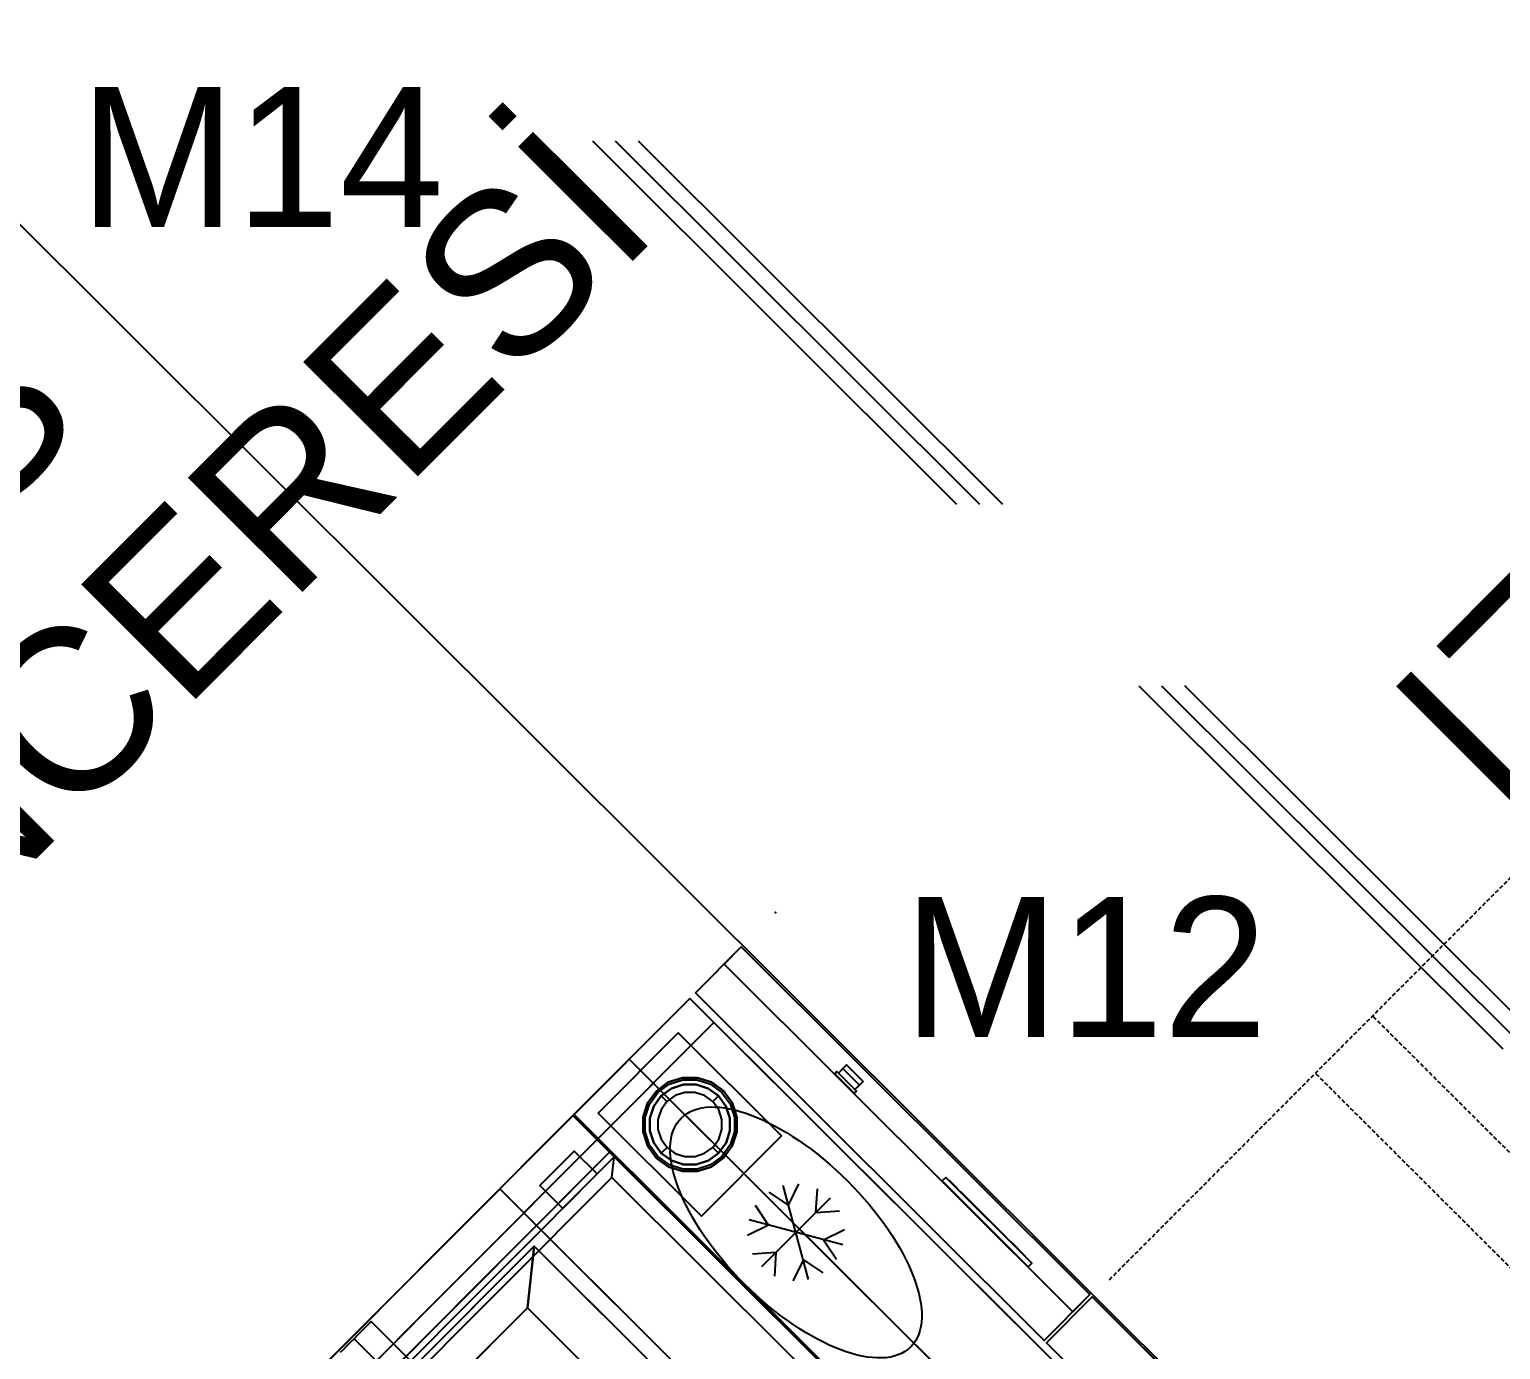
# Model space of a CAD drawing. Header units: millimetres. Extents: x 89237 to 96871, y -22823 to -19192.
# Drawn here: x 91169 to 91259.8, y -21355.1 to -21273.6 of the extents above; entities that cross this region are included whole.
import ezdxf
from ezdxf.enums import TextEntityAlignment as Align

# ---------------------------------------------------------------- set-up
doc = ezdxf.new("R2010")
doc.units = ezdxf.units.MM
doc.header["$LTSCALE"] = 5
doc.linetypes.add('14.022_CEKIRDEKLER_SAFTLAR_+51.00$0$HIDDEN', pattern=[9.525, 6.35, -3.175])
doc.linetypes.add('TRATTEGGIATA', pattern=[0.75, 0.5, -0.25])
for name, color, linetype in [('200-EquipBlack-3d', 250, 'Continuous'), ('200-EquipBlu-3d', 5, 'Continuous'), ('200-EquipBorder-2d', 9, 'Continuous'), ('200-EquipDoors-2d', 252, 'Continuous'), ('200-EquipGreen-3d', 3, 'Continuous'), ('200-EquipID-2d', 7, 'Continuous'), ('200-EquipInternal-2d', 252, 'Continuous'), ('200-EquipRed-3d', 1, 'Continuous'), ('200-EquipSteel-3d', 9, 'Continuous')]:
    doc.layers.add(name, color=color, linetype=linetype)
doc.layers.add('200-InsPoint-3D', color=3, linetype='Continuous', plot=False)
doc.styles.add('TAKSİM', font='GOTHIC.TTF', dxfattribs={"height": 20})

# ---------------------------------------------------------------- blocks, each defined once
blk = doc.blocks.new('ROBATA_1500')
at = {"layer": '200-EquipBorder-2d'}
blk.add_lwpolyline([(0, -500), (1500, -500), (1500, 0), (0, 0)], close=True, dxfattribs=at)
at = {"layer": '200-EquipInternal-2d'}
for p, q in [((2, -273), (1498, -273)), ((40, -387), (40, -273)), ((50, -273), (50, -377)), ((80, -347), (80, -273)), ((50, -377), (80, -347)), ((1420, -347), (80, -347)), ((50, -377), (1450, -377)), ((1460, -387), (40, -387))]:
    blk.add_line(p, q, dxfattribs=at)
at = {"layer": '200-EquipSteel-3d'}
for points, invisible_edges in [([(0, -500, 342.1), (0, -500, 382.1), (0, 0, 382.1), (0, -450.9, 333.41)], 4), ([(40, 0, 382.1), (0, 0, 382.1), (0, -500, 382.1), (40, -387, 382.1)], 4), ([(0, -450.9, 333.41), (0, 0, 382.1), (0, 0, 52.1), (0, -450.9, 52.1)], 1), ([(40, 0, 52.1), (40, 0, 382.1), (40, -450.9, 382.1), (40, -450.9, 52.1)], 6), ([(0, -40, 422.1), (0, -345, 422.1), (0, -345, 382.1), (0, -40, 382.1)], 10), ([(1498, -248.65, 408.83), (1498, -246.27, 406.45), (2, -246.27, 406.45), (2, -248.65, 408.83)], 10), ([(1498, -246.27, 387.75), (1498, -248.65, 385.37), (2, -248.65, 385.37), (2, -246.27, 387.75)], 10), ([(1498, -251.49, 410.61), (1498, -248.65, 408.83), (2, -248.65, 408.83), (2, -251.49, 410.61)], 10), ([(1498, -248.65, 385.37), (1498, -251.49, 383.59), (2, -251.49, 383.59), (2, -248.65, 385.37)], 10), ([(1498, -254.66, 411.72), (1498, -251.49, 410.61), (2, -251.49, 410.61), (2, -254.66, 411.72)], 10), ([(1498, -251.49, 383.59), (1498, -254.66, 382.48), (2, -254.66, 382.48), (2, -251.49, 383.59)], 10), ([(1498, -258, 412.1), (1498, -254.66, 411.72), (2, -254.66, 411.72), (2, -258, 412.1)], 2), ([(1498, -254.66, 382.48), (1498, -258, 382.1), (2, -258, 382.1), (2, -254.66, 382.48)], 8), ([(1498, -261.34, 411.72), (1498, -258, 412.1), (2, -258, 412.1), (2, -261.34, 411.72)], 8), ([(1498, -258, 382.1), (1498, -261.34, 382.48), (2, -261.34, 382.48), (2, -258, 382.1)], 2), ([(1498, -264.51, 410.61), (1498, -261.34, 411.72), (2, -261.34, 411.72), (2, -264.51, 410.61)], 10), ([(1498, -261.34, 382.48), (1498, -264.51, 383.59), (2, -264.51, 383.59), (2, -261.34, 382.48)], 10), ([(1498, -267.35, 408.83), (1498, -264.51, 410.61), (2, -264.51, 410.61), (2, -267.35, 408.83)], 10), ([(1498, -264.51, 383.59), (1498, -267.35, 385.37), (2, -267.35, 385.37), (2, -264.51, 383.59)], 10), ([(1498, -269.73, 406.45), (1498, -267.35, 408.83), (2, -267.35, 408.83), (2, -269.73, 406.45)], 10), ([(1498, -267.35, 385.37), (1498, -269.73, 387.75), (2, -269.73, 387.75), (2, -267.35, 385.37)], 10), ([(1498, -271.51, 403.61), (1498, -269.73, 406.45), (2, -269.73, 406.45), (2, -271.51, 403.61)], 10), ([(1498, -269.73, 387.75), (1498, -271.51, 390.59), (2, -271.51, 390.59), (2, -269.73, 387.75)], 10), ([(1498, -272.62, 400.44), (1498, -271.51, 403.61), (2, -271.51, 403.61), (2, -272.62, 400.44)], 10), ([(1498, -271.51, 390.59), (1498, -272.62, 393.76), (2, -272.62, 393.76), (2, -271.51, 390.59)], 10), ([(1498, -273, 397.1), (1498, -272.62, 400.44), (2, -272.62, 400.44), (2, -273, 397.1)], 2), ([(1498, -272.62, 393.76), (1498, -273, 397.1), (2, -273, 397.1), (2, -272.62, 393.76)], 8), ([(0, -345, 422.1), (0, -351.26, 421.61), (0, -345, 382.1)], 10), ([(0, -351.26, 421.61), (0, -357.36, 420.14), (0, -345, 382.1)], 10), ([(0, -357.36, 420.14), (0, -363.16, 417.74), (0, -345, 382.1)], 10), ([(0, -363.16, 417.74), (0, -368.51, 414.46), (0, -345, 382.1)], 10), ([(0, -368.51, 414.46), (0, -373.28, 410.38), (0, -345, 382.1)], 10), ([(0, -373.28, 410.38), (0, -377.36, 405.61), (0, -345, 382.1)], 10), ([(0, -377.36, 405.61), (0, -380.64, 400.26), (0, -345, 382.1)], 10), ([(0, -380.64, 400.26), (0, -383.04, 394.46), (0, -345, 382.1)], 10), ([(0, -383.04, 394.46), (0, -384.51, 388.36), (0, -345, 382.1)], 10), ([(0, -384.51, 388.36), (0, -385, 382.1), (0, -345, 382.1)], 8), ([(0, -500, 342.1), (0, -387, 322.1), (1500, -387, 322.1), (1500, -500, 342.1)], 5), ([(0, -500, 382.1), (1500, -500, 382.1), (1460, -387, 382.1), (40, -387, 382.1)], 10)]:
    blk.add_3dface(points, dxfattribs=dict(at, invisible_edges=invisible_edges))
for points in [[(0, -450.9, 52.1), (0, 0, 52.1), (40, 0, 52.1), (40, -450.9, 52.1)], [(55, -50.9, 92.1), (55, -440.9, 92.1), (45, -450.9, 92.1), (45, -40.9, 92.1)], [(45, -40.9, 92.1), (45, -40.9, 82.1), (45, -450.9, 82.1), (45, -450.9, 92.1)], [(735, -440.9, 52.1), (735, -50.9, 52.1), (55, -50.9, 52.1), (55, -440.9, 52.1)], [(55, -440.9, 52.1), (55, -50.9, 52.1), (55, -50.9, 92.1), (55, -440.9, 92.1)], [(80, -80, 252.1), (1420, -80, 252.1), (1420, -347, 252.1), (80, -347, 252.1)], [(40, -387, 322.1), (40, -387, 382.1), (1460, -387, 382.1), (1460, -387, 322.1)], [(745, -450.9, 92.1), (735, -440.9, 92.1), (55, -440.9, 92.1), (45, -450.9, 92.1)], [(735, -440.9, 52.1), (55, -440.9, 52.1), (55, -440.9, 92.1), (735, -440.9, 92.1)], [(40, -450.9, 333.41), (0, -450.9, 333.41), (0, -450.9, 52.1), (40, -450.9, 52.1)], [(0, -451.9, 333.09), (1500, -451.9, 333.09), (1500, -451.9, 102.1), (0, -451.9, 102.1)], [(745, -450.9, 82.1), (745, -450.9, 92.1), (45, -450.9, 92.1), (45, -450.9, 82.1)], [(0, -500, 342.1), (1500, -500, 342.1), (1500, -500, 382.1), (0, -500, 382.1)]]:
    blk.add_3dface(points, dxfattribs=at)
at = {"layer": '200-InsPoint-3D'}
blk.add_point((0, -500), dxfattribs=at)
at = {"layer": '200-EquipSteel-3d'}
mesh = blk.add_polyface(dxfattribs=at)
corners = [(0, -450.9, 15), (1500, -450.9, 15), (1500, 0, 15), (0, 0, 15), (0, -450.9, 52.1), (1500, -450.9, 52.1), (1500, 0, 52.1), (0, 0, 52.1)]
mesh.append_faces([[corners[k] for k in face] for face in [(0, 3, 2, 1), (4, 5, 6, 7), (0, 1, 5, 4), (3, 7, 6, 2), (0, 4, 7, 3), (1, 2, 6, 5)]])
mesh = blk.add_polyface(dxfattribs=at)
corners = [(50, -377, 352.1), (80, -347, 352.1), (80, -80, 352.1), (50, -50, 352.1), (50, -377, 382.1), (80, -347, 382.1), (80, -80, 382.1), (50, -50, 382.1)]
mesh.append_faces([[corners[k] for k in face] for face in [(0, 3, 2, 1), (4, 5, 6, 7), (0, 1, 5, 4), (3, 7, 6, 2), (0, 4, 7, 3), (1, 2, 6, 5)]])
mesh = blk.add_polyface(dxfattribs=at)
corners = [(80, -347, 352.1), (1420, -347, 352.1), (1450, -377, 352.1), (50, -377, 352.1), (80, -347, 382.1), (1420, -347, 382.1), (1450, -377, 382.1), (50, -377, 382.1)]
mesh.append_faces([[corners[k] for k in face] for face in [(1, 2, 3, 0), (7, 6, 5, 4), (4, 5, 1, 0), (2, 6, 7, 3), (3, 7, 4, 0), (5, 6, 2, 1)]])
mesh = blk.add_polyface(dxfattribs=at)
corners = [(20, -405.9), (45, -405.9), (45, -435.9), (20, -435.9), (20, -405.9, 15), (45, -405.9, 15), (45, -435.9, 15), (20, -435.9, 15)]
mesh.append_faces([[corners[k] for k in face] for face in [(1, 2, 3, 0), (7, 6, 5, 4), (4, 5, 1, 0), (2, 6, 7, 3), (3, 7, 4, 0), (5, 6, 2, 1)]])
blk = doc.blocks.new('ZNS-MC-BASECONTRPAN')
at = {"layer": '200-EquipBlu-3d', "ltscale": 0.7}
blk.add_3dface([(44.98, -3.6, -29.6), (57.17, -3.6, -29.6), (57.17, -3.6, -39.98), (44.98, -3.6, -39.98)], dxfattribs=at)
at = {"layer": '200-EquipGreen-3d', "ltscale": 0.7}
blk.add_3dface([(104.14, -3.6, -31.04), (111.14, -3.6, -31.04), (111.14, -3.6, -39.04), (104.14, -3.6, -39.04)], dxfattribs=at)
at = {"layer": '200-EquipRed-3d', "ltscale": 0.7}
blk.add_3dface([(61.85, -3.6, -30.11), (101.14, -3.6, -30.11), (101.14, -3.6, -39.98), (61.85, -3.6, -39.98)], dxfattribs=at)
at = {"layer": '200-EquipRed-3d'}
for points, invisible_edges in [([(192.09, -6.06, -35), (192.09, -2.22, -35), (192.09, -2.22, -23.78), (192.09, -9.26, -23.78)], 1), ([(192.09, -2.22, -35), (206.53, -2.22, -35), (206.53, -2.22, -23.78), (192.09, -2.22, -23.78)], 1), ([(192.09, -6.06, -35), (206.53, -6.06, -35), (206.53, -2.22, -35), (192.09, -2.22, -35)], 15), ([(192.09, -6.06, -46.22), (192.09, -2.22, -46.22), (192.09, -2.22, -35), (192.09, -6.06, -35)], 4), ([(192.09, -2.22, -46.22), (206.53, -2.22, -46.22), (206.53, -2.22, -35), (192.09, -2.22, -35)], 4), ([(192.09, -6.06, -35), (192.09, -2.22, -35), (206.53, -2.22, -35), (206.53, -6.06, -35)], 15), ([(192.09, -6.06, -35), (192.09, -9.26, -23.78), (206.53, -9.26, -23.78), (206.53, -6.06, -35)], 8), ([(192.09, -6.06, -46.22), (192.09, -6.06, -35), (206.53, -6.06, -35), (206.53, -6.06, -46.22)], 2), ([(206.53, -6.06, -35), (206.53, -9.26, -23.78), (206.53, -2.22, -23.78), (206.53, -2.22, -35)], 8), ([(206.53, -6.06, -46.22), (206.53, -6.06, -35), (206.53, -2.22, -35), (206.53, -2.22, -46.22)], 2)]:
    blk.add_3dface(points, dxfattribs=dict(at, invisible_edges=invisible_edges))
for points in [[(192.09, -9.26, -23.78), (192.09, -2.22, -23.78), (206.53, -2.22, -23.78), (206.53, -9.26, -23.78)], [(192.09, -6.06, -46.22), (206.53, -6.06, -46.22), (206.53, -2.22, -46.22), (192.09, -2.22, -46.22)]]:
    blk.add_3dface(points, dxfattribs=at)
at = {"layer": '200-EquipSteel-3d'}
blk.add_3dface([(0, 0, -85), (0, 0, 0), (304, 0, 0), (304, 0, -85)], dxfattribs=at)
at = {"layer": '200-EquipBlack-3d', "ltscale": 0.7}
mesh = blk.add_polyface(dxfattribs=at)
corners = [(39.12, -3.3, -47.5), (114.12, -3.3, -47.5), (114.12, -0.3, -47.5), (39.12, -0.3, -47.5), (39.12, -3.3, -22.5), (114.12, -3.3, -22.5), (114.12, -0.3, -22.5), (39.12, -0.3, -22.5)]
mesh.append_faces([[corners[k] for k in face] for face in [(0, 3, 2, 1), (4, 5, 6, 7), (0, 1, 5, 4), (3, 7, 6, 2), (0, 4, 7, 3), (1, 2, 6, 5)]])
at = {"layer": '200-EquipBlack-3d'}
mesh = blk.add_polyface(dxfattribs=at)
corners = [(190.81, -2.22, -47.5), (190.81, -2.22, -22.5), (190.81, -0.3, -22.5), (190.81, -0.3, -47.5), (207.81, -2.22, -47.5), (207.81, -2.22, -22.5), (207.81, -0.3, -22.5), (207.81, -0.3, -47.5)]
mesh.append_faces([[corners[k] for k in face] for face in [(0, 3, 2, 1), (4, 5, 6, 7), (0, 1, 5, 4), (3, 7, 6, 2), (0, 4, 7, 3), (1, 2, 6, 5)]])
blk = doc.blocks.new('ZNS-MC-BASEREFUNIT')
at = {"layer": '200-EquipSteel-3d'}
for points in [[(0, 70, 155), (0, 70, 600), (304, 70, 600), (304, 70, 155)], [(0, 70, 600), (0, 30, 600), (304, 30, 600), (304, 70, 600)], [(0, 30, 155), (0, 70, 155), (304, 70, 155), (304, 30, 155)], [(304, 30, 500), (0, 30, 500), (0, 45, 500), (304, 45, 500)], [(0, 45, 500), (0, 45, 585), (304, 45, 585), (304, 45, 500)], [(0, 30, 585), (0, 45, 585), (304, 45, 585), (304, 30, 585)], [(0, 30, 500), (0, 30, 155), (304, 30, 155), (304, 30, 500)], [(304, 30, 600), (0, 30, 600), (0, 30, 585), (304, 30, 585)]]:
    blk.add_3dface(points, dxfattribs=at)
for points, invisible_edges in [([(0, 45, 585), (0, 70, 600), (0, 70, 155), (0, 45, 500)], 5), ([(0, 45, 500), (0, 30, 500), (0, 30, 155), (0, 70, 155)], 8), ([(0, 70, 600), (0, 45, 585), (0, 30, 585), (0, 30, 600)], 1), ([(304, 45, 585), (304, 70, 600), (304, 70, 155), (304, 45, 500)], 5), ([(304, 45, 500), (304, 30, 500), (304, 30, 155), (304, 70, 155)], 8), ([(304, 70, 600), (304, 45, 585), (304, 30, 585), (304, 30, 600)], 1)]:
    blk.add_3dface(points, dxfattribs=dict(at, invisible_edges=invisible_edges))
blk = doc.blocks.new('PQ-MC-LEG200')
at = {"layer": '200-EquipSteel-3d'}
for points in [[(-45, -35, 198), (-45, 35, 198), (45, 35, 198), (45, -35, 198)], [(-45, -35, 200), (45, -35, 200), (45, 35, 200), (-45, 35, 200)], [(-45, 35, 198), (-45, 35, 200), (45, 35, 200), (45, 35, 198)], [(-45, -35, 198), (-45, -35, 200), (-45, 35, 200), (-45, 35, 198)], [(45, -35, 198), (45, 35, 198), (45, 35, 200), (45, -35, 200)], [(-45, -35, 198), (45, -35, 198), (45, -35, 200), (-45, -35, 200)]]:
    blk.add_3dface(points, dxfattribs=at)
for points, invisible_edges in [([(-17.19, 23.66, 198), (-17.19, 23.66, 71), (-9.04, 27.82, 71), (-9.04, 27.82, 198)], 5), ([(-17.19, 23.66, 71), (-16.41, 22.58, 66), (-8.62, 26.54, 66), (-9.04, 27.82, 71)], 5), ([(-9.04, 27.82, 198), (-9.04, 27.82, 71), (0, 29.25, 71), (0, 29.25, 198)], 1), ([(-9.04, 27.82, 71), (-8.62, 26.54, 66), (0, 27.91, 66), (0, 29.25, 71)], 1), ([(0, 29.25, 198), (0, 29.25, 71), (9.04, 27.82, 71), (9.04, 27.82, 198)], 4), ([(0, 29.25, 71), (0, 27.91, 66), (8.62, 26.54, 66), (9.04, 27.82, 71)], 4), ([(9.04, 27.82, 71), (8.62, 26.54, 66), (16.41, 22.58, 66), (17.19, 23.66, 71)], 5), ([(9.04, 27.82, 198), (9.04, 27.82, 71), (17.19, 23.66, 71), (17.19, 23.66, 198)], 5), ([(-23.66, 17.19, 198), (-23.66, 17.19, 71), (-17.19, 23.66, 71), (-17.19, 23.66, 198)], 5), ([(-23.66, 17.19, 71), (-22.58, 16.41, 66), (-16.41, 22.58, 66), (-17.19, 23.66, 71)], 5), ([(-14.69, 20.23, 66), (-14.69, 20.23, 5), (-20.23, 14.69, 5), (-20.23, 14.69, 66)], 5), ([(-14.69, 20.23, 5), (-13.83, 19.04, 1.46), (-19.04, 13.83, 1.46), (-20.23, 14.69, 5)], 7), ([(-13.83, 19.04, 1.46), (-11.76, 16.18), (-16.18, 11.76), (-19.04, 13.83, 1.46)], 13), ([(-7.73, 23.78, 66), (-7.73, 23.78, 5), (-14.69, 20.23, 5), (-14.69, 20.23, 66)], 5), ([(-7.73, 23.78, 5), (-7.27, 22.38, 1.46), (-13.83, 19.04, 1.46), (-14.69, 20.23, 5)], 7), ([(-7.27, 22.38, 1.46), (-6.18, 19.02), (-11.76, 16.18), (-13.83, 19.04, 1.46)], 13), ([(0, 25, 66), (0, 25, 5), (-7.73, 23.78, 5), (-7.73, 23.78, 66)], 4), ([(0, 25, 5), (0, 23.54, 1.46), (-7.27, 22.38, 1.46), (-7.73, 23.78, 5)], 6), ([(0, 23.54, 1.46), (0, 20), (-6.18, 19.02), (-7.27, 22.38, 1.46)], 12), ([(7.73, 23.78, 66), (7.73, 23.78, 5), (0, 25, 5), (0, 25, 66)], 1), ([(7.73, 23.78, 5), (7.27, 22.38, 1.46), (0, 23.54, 1.46), (0, 25, 5)], 3), ([(7.27, 22.38, 1.46), (6.18, 19.02), (0, 20), (0, 23.54, 1.46)], 9), ([(13.83, 19.04, 1.46), (11.76, 16.18), (6.18, 19.02), (7.27, 22.38, 1.46)], 13), ([(14.69, 20.23, 5), (13.83, 19.04, 1.46), (7.27, 22.38, 1.46), (7.73, 23.78, 5)], 7), ([(14.69, 20.23, 66), (14.69, 20.23, 5), (7.73, 23.78, 5), (7.73, 23.78, 66)], 5), ([(19.04, 13.83, 1.46), (16.18, 11.76), (11.76, 16.18), (13.83, 19.04, 1.46)], 13), ([(20.23, 14.69, 5), (19.04, 13.83, 1.46), (13.83, 19.04, 1.46), (14.69, 20.23, 5)], 7), ([(20.23, 14.69, 66), (20.23, 14.69, 5), (14.69, 20.23, 5), (14.69, 20.23, 66)], 5), ([(17.19, 23.66, 71), (16.41, 22.58, 66), (22.58, 16.41, 66), (23.66, 17.19, 71)], 5), ([(17.19, 23.66, 198), (17.19, 23.66, 71), (23.66, 17.19, 71), (23.66, 17.19, 198)], 5), ([(-27.82, 9.04, 198), (-27.82, 9.04, 71), (-23.66, 17.19, 71), (-23.66, 17.19, 198)], 5), ([(-27.82, 9.04, 71), (-26.54, 8.62, 66), (-22.58, 16.41, 66), (-23.66, 17.19, 71)], 5), ([(-20.23, 14.69, 66), (-20.23, 14.69, 5), (-23.78, 7.73, 5), (-23.78, 7.73, 66)], 5), ([(-20.23, 14.69, 5), (-19.04, 13.83, 1.46), (-22.38, 7.27, 1.46), (-23.78, 7.73, 5)], 7), ([(-19.04, 13.83, 1.46), (-16.18, 11.76), (-19.02, 6.18), (-22.38, 7.27, 1.46)], 13), ([(22.38, 7.27, 1.46), (19.02, 6.18), (16.18, 11.76), (19.04, 13.83, 1.46)], 13), ([(23.78, 7.73, 5), (22.38, 7.27, 1.46), (19.04, 13.83, 1.46), (20.23, 14.69, 5)], 7), ([(23.78, 7.73, 66), (23.78, 7.73, 5), (20.23, 14.69, 5), (20.23, 14.69, 66)], 5), ([(23.66, 17.19, 71), (22.58, 16.41, 66), (26.54, 8.62, 66), (27.82, 9.04, 71)], 5), ([(23.66, 17.19, 198), (23.66, 17.19, 71), (27.82, 9.04, 71), (27.82, 9.04, 198)], 5), ([(-29.25, 0, 198), (-29.25, 0, 71), (-27.82, 9.04, 71), (-27.82, 9.04, 198)], 4), ([(-29.25, 0, 71), (-27.91, 0, 66), (-26.54, 8.62, 66), (-27.82, 9.04, 71)], 4), ([(-27.82, -9.04, 198), (-27.82, -9.04, 71), (-29.25, 0, 71), (-29.25, 0, 198)], 1), ([(-27.82, -9.04, 71), (-26.54, -8.62, 66), (-27.91, 0, 66), (-29.25, 0, 71)], 1), ([(-23.78, 7.73, 66), (-23.78, 7.73, 5), (-25, 0, 5), (-25, 0, 66)], 1), ([(-23.78, 7.73, 5), (-22.38, 7.27, 1.46), (-23.54, 0, 1.46), (-25, 0, 5)], 3), ([(-25, 0, 66), (-25, 0, 5), (-23.78, -7.73, 5), (-23.78, -7.73, 66)], 4), ([(-25, 0, 5), (-23.54, 0, 1.46), (-22.38, -7.27, 1.46), (-23.78, -7.73, 5)], 6), ([(-22.38, 7.27, 1.46), (-19.02, 6.18), (-20, 0), (-23.54, 0, 1.46)], 9), ([(-23.54, 0, 1.46), (-20, 0), (-19.02, -6.18), (-22.38, -7.27, 1.46)], 12), ([(23.54, 0, 1.46), (20, 0), (19.02, 6.18), (22.38, 7.27, 1.46)], 12), ([(22.38, -7.27, 1.46), (19.02, -6.18), (20, 0), (23.54, 0, 1.46)], 9), ([(25, 0, 5), (23.54, 0, 1.46), (22.38, 7.27, 1.46), (23.78, 7.73, 5)], 6), ([(23.78, -7.73, 5), (22.38, -7.27, 1.46), (23.54, 0, 1.46), (25, 0, 5)], 3), ([(25, 0, 66), (25, 0, 5), (23.78, 7.73, 5), (23.78, 7.73, 66)], 4), ([(23.78, -7.73, 66), (23.78, -7.73, 5), (25, 0, 5), (25, 0, 66)], 1), ([(27.82, 9.04, 71), (26.54, 8.62, 66), (27.91, 0, 66), (29.25, 0, 71)], 1), ([(29.25, 0, 71), (27.91, 0, 66), (26.54, -8.62, 66), (27.82, -9.04, 71)], 4), ([(27.82, 9.04, 198), (27.82, 9.04, 71), (29.25, 0, 71), (29.25, 0, 198)], 1), ([(29.25, 0, 198), (29.25, 0, 71), (27.82, -9.04, 71), (27.82, -9.04, 198)], 4), ([(-23.66, -17.19, 71), (-22.58, -16.41, 66), (-26.54, -8.62, 66), (-27.82, -9.04, 71)], 5), ([(-23.66, -17.19, 198), (-23.66, -17.19, 71), (-27.82, -9.04, 71), (-27.82, -9.04, 198)], 5), ([(-23.78, -7.73, 5), (-22.38, -7.27, 1.46), (-19.04, -13.83, 1.46), (-20.23, -14.69, 5)], 7), ([(-23.78, -7.73, 66), (-23.78, -7.73, 5), (-20.23, -14.69, 5), (-20.23, -14.69, 66)], 5), ([(-22.38, -7.27, 1.46), (-19.02, -6.18), (-16.18, -11.76), (-19.04, -13.83, 1.46)], 13), ([(19.04, -13.83, 1.46), (16.18, -11.76), (19.02, -6.18), (22.38, -7.27, 1.46)], 13), ([(20.23, -14.69, 5), (19.04, -13.83, 1.46), (22.38, -7.27, 1.46), (23.78, -7.73, 5)], 7), ([(20.23, -14.69, 66), (20.23, -14.69, 5), (23.78, -7.73, 5), (23.78, -7.73, 66)], 5), ([(27.82, -9.04, 71), (26.54, -8.62, 66), (22.58, -16.41, 66), (23.66, -17.19, 71)], 5), ([(27.82, -9.04, 198), (27.82, -9.04, 71), (23.66, -17.19, 71), (23.66, -17.19, 198)], 5), ([(-17.19, -23.66, 71), (-16.41, -22.58, 66), (-22.58, -16.41, 66), (-23.66, -17.19, 71)], 5), ([(-17.19, -23.66, 198), (-17.19, -23.66, 71), (-23.66, -17.19, 71), (-23.66, -17.19, 198)], 5), ([(-20.23, -14.69, 5), (-19.04, -13.83, 1.46), (-13.83, -19.04, 1.46), (-14.69, -20.23, 5)], 7), ([(-20.23, -14.69, 66), (-20.23, -14.69, 5), (-14.69, -20.23, 5), (-14.69, -20.23, 66)], 5), ([(-19.04, -13.83, 1.46), (-16.18, -11.76), (-11.76, -16.18), (-13.83, -19.04, 1.46)], 13), ([(-13.83, -19.04, 1.46), (-11.76, -16.18), (-6.18, -19.02), (-7.27, -22.38, 1.46)], 13), ([(7.27, -22.38, 1.46), (6.18, -19.02), (11.76, -16.18), (13.83, -19.04, 1.46)], 13), ([(13.83, -19.04, 1.46), (11.76, -16.18), (16.18, -11.76), (19.04, -13.83, 1.46)], 13), ([(14.69, -20.23, 5), (13.83, -19.04, 1.46), (19.04, -13.83, 1.46), (20.23, -14.69, 5)], 7), ([(14.69, -20.23, 66), (14.69, -20.23, 5), (20.23, -14.69, 5), (20.23, -14.69, 66)], 5), ([(23.66, -17.19, 71), (22.58, -16.41, 66), (16.41, -22.58, 66), (17.19, -23.66, 71)], 5), ([(23.66, -17.19, 198), (23.66, -17.19, 71), (17.19, -23.66, 71), (17.19, -23.66, 198)], 5), ([(-9.04, -27.82, 71), (-8.62, -26.54, 66), (-16.41, -22.58, 66), (-17.19, -23.66, 71)], 5), ([(-9.04, -27.82, 198), (-9.04, -27.82, 71), (-17.19, -23.66, 71), (-17.19, -23.66, 198)], 5), ([(-14.69, -20.23, 5), (-13.83, -19.04, 1.46), (-7.27, -22.38, 1.46), (-7.73, -23.78, 5)], 7), ([(-14.69, -20.23, 66), (-14.69, -20.23, 5), (-7.73, -23.78, 5), (-7.73, -23.78, 66)], 5), ([(0, -29.25, 71), (0, -27.91, 66), (-8.62, -26.54, 66), (-9.04, -27.82, 71)], 4), ([(-7.73, -23.78, 5), (-7.27, -22.38, 1.46), (0, -23.54, 1.46), (0, -25, 5)], 3), ([(-7.73, -23.78, 66), (-7.73, -23.78, 5), (0, -25, 5), (0, -25, 66)], 1), ([(-7.27, -22.38, 1.46), (-6.18, -19.02), (0, -20), (0, -23.54, 1.46)], 9), ([(0, -23.54, 1.46), (0, -20), (6.18, -19.02), (7.27, -22.38, 1.46)], 12), ([(0, -25, 5), (0, -23.54, 1.46), (7.27, -22.38, 1.46), (7.73, -23.78, 5)], 6), ([(0, -25, 66), (0, -25, 5), (7.73, -23.78, 5), (7.73, -23.78, 66)], 4), ([(9.04, -27.82, 71), (8.62, -26.54, 66), (0, -27.91, 66), (0, -29.25, 71)], 1), ([(7.73, -23.78, 5), (7.27, -22.38, 1.46), (13.83, -19.04, 1.46), (14.69, -20.23, 5)], 7), ([(7.73, -23.78, 66), (7.73, -23.78, 5), (14.69, -20.23, 5), (14.69, -20.23, 66)], 5), ([(17.19, -23.66, 71), (16.41, -22.58, 66), (8.62, -26.54, 66), (9.04, -27.82, 71)], 5), ([(17.19, -23.66, 198), (17.19, -23.66, 71), (9.04, -27.82, 71), (9.04, -27.82, 198)], 5), ([(0, -29.25, 198), (0, -29.25, 71), (-9.04, -27.82, 71), (-9.04, -27.82, 198)], 4), ([(9.04, -27.82, 198), (9.04, -27.82, 71), (0, -29.25, 71), (0, -29.25, 198)], 1)]:
    blk.add_3dface(points, dxfattribs=dict(at, invisible_edges=invisible_edges))
blk = doc.blocks.new('E7BAPL00RH')
at = {"layer": '200-EquipDoors-2d', "linetype": 'TRATTEGGIATA', "extrusion": (1, 0, 0)}
blk.add_line((894, -715), (894, -1145), dxfattribs=at)
at = {"layer": '200-EquipDoors-2d', "linetype": 'TRATTEGGIATA'}
for p, q in [((2, -895), (894, -895)), ((2, -945), (894, -945))]:
    blk.add_line(p, q, dxfattribs=at)
at = {"layer": '200-EquipInternal-2d'}
for p, q in [((1051.57, -581.52), (1042.01, -570.58)), ((1051.57, -629.02), (1051.57, -569.02)), ((1051.57, -581.52), (1061.13, -570.58)), ((1036.41, -590.27), (1031.72, -576.52)), ((1066.73, -590.27), (1071.42, -576.52)), ((1025.59, -614.02), (1077.55, -584.02)), ((1025.59, -584.02), (1077.55, -614.02)), ((1036.41, -590.27), (1022.16, -593.08)), ((1066.73, -590.27), (1080.98, -593.08)), ((1036.41, -607.77), (1022.16, -604.96)), ((1036.41, -607.77), (1031.72, -621.51)), ((1066.73, -607.77), (1080.98, -604.96)), ((1066.73, -607.77), (1071.42, -621.51)), ((1051.57, -616.52), (1042.01, -627.45)), ((1051.57, -616.52), (1061.13, -627.45))]:
    blk.add_line(p, q, dxfattribs=at)
blk.add_lwpolyline([(0, -102), (1200, -102), (1200, -655), (0, -655)], close=True, dxfattribs=at)
blk.add_ellipse((1051.57, -599.02), major_axis=(-100, 0), ratio=0.45, dxfattribs=at)
at = {"layer": '200-EquipSteel-3d'}
for points in [[(0, -102, 650), (1200, -102, 650), (1200, -655, 650), (0, -655, 650)], [(21, -655, 245), (1179, -655, 245), (1179, -102, 245), (21, -102, 245)], [(21, -655, 200), (1179, -655, 200), (1179, -102, 200), (21, -102, 200)], [(1179, -655, 605), (21, -655, 605), (21, -102, 605), (1179, -102, 605)], [(1179, -655, 200), (1200, -655, 200), (1200, -102, 200), (1179, -102, 200)], [(21, -655, 200), (1179, -655, 200), (1179, -655, 245), (21, -655, 245)], [(21, -655, 605), (1179, -655, 605), (1179, -655, 650), (21, -655, 650)], [(894, -660, 430), (894, -660, 650), (449, -660, 650), (449, -660, 430)], [(894, -660, 650), (894, -700, 650), (449, -700, 650), (449, -660, 650)], [(894, -700, 430), (894, -660, 430), (449, -660, 430), (449, -700, 430)], [(894, -660, 205), (894, -660, 425), (449, -660, 425), (449, -660, 205)], [(894, -660, 425), (894, -700, 425), (449, -700, 425), (449, -660, 425)], [(894, -700, 205), (894, -660, 205), (449, -660, 205), (449, -700, 205)], [(894, -660, 650), (894, -700, 650), (894, -700, 430), (894, -660, 430)], [(894, -660, 425), (894, -700, 425), (894, -700, 205), (894, -660, 205)], [(1200, -655, 200), (1179, -655, 200), (1179, -655, 650), (1200, -655, 650)]]:
    blk.add_3dface(points, dxfattribs=at)
for points, invisible_edges in [([(1179, -655, 605), (1179, -655, 200), (1179, -102, 200), (1179, -102, 605)], 8), ([(1200, -655, 650), (1200, -655, 200), (1200, -102, 200), (1200, -102, 650)], 8), ([(769, -700, 565), (894, -700, 430), (449, -700, 430), (574, -700, 565)], 5), ([(894, -700, 650), (769, -700, 635), (574, -700, 635), (449, -700, 650)], 5), ([(769, -700, 340), (894, -700, 205), (449, -700, 205), (574, -700, 340)], 5), ([(894, -700, 425), (769, -700, 410), (574, -700, 410), (449, -700, 425)], 5), ([(894, -700, 650), (769, -700, 635), (769, -700, 565), (894, -700, 430)], 5), ([(894, -700, 425), (769, -700, 410), (769, -700, 340), (894, -700, 205)], 5)]:
    blk.add_3dface(points, dxfattribs=dict(at, invisible_edges=invisible_edges))
at = {"layer": '200-InsPoint-3D'}
blk.add_point((1200, -730), dxfattribs=at)
at = {"linetype": 'TRATTEGGIATA'}
for name, p in [('PQ-MC-LEG200', (1145, -600)), ('ZNS-MC-BASEREFUNIT', (896, -730, 50)), ('ZNS-MC-BASECONTRPAN', (896, -685, 635))]:
    blk.add_blockref(name, p, dxfattribs=at)

msp = doc.modelspace()

# ---------------------------------------------------------------- linework, layer by layer
at = {"layer": '200-EquipBorder-2d'}
msp.add_lwpolyline([(91158.467, -21275.724), (91108.957, -21325.354), (91259.085, -21475.119), (91308.595, -21425.489)], close=True, dxfattribs=at)
at = {"layer": '200-EquipID-2d', "linetype": '14.022_CEKIRDEKLER_SAFTLAR_+51.00$0$HIDDEN'}
for points in [[(91259.085, -21475.119), (91330.22, -21403.811), (90797.41, -20872.289), (90726.274, -20943.597)], [(91259.083, -21473.705), (91328.806, -21403.813), (90797.411, -20873.703), (90727.689, -20943.595)], [(91259.082, -21472.291), (91327.392, -21403.815), (90797.413, -20875.118), (90729.103, -20943.593)]]:
    msp.add_lwpolyline(points, close=True, dxfattribs=at)

# ---------------------------------------------------------------- block references
for name, p, xscale, yscale, zscale, rotation in [('E7BAPL00RH', (91248.466, -21464.526), 0.1000000000000267, 0.1000000000000267, 0.1000000000000267, 135.077535204211), ('ROBATA_1500', (91170.701, -21372.566), -0.07999999999481217, 0.09999999999854481, 0.1000000000000014, 135.077535204216)]:
    msp.add_blockref(name, p, dxfattribs=dict(xscale=xscale, yscale=yscale, zscale=zscale, rotation=rotation))

# ---------------------------------------------------------------- texts
at = {"style": 'TAKSİM'}
for s, p in [('M14', (91183.336, -21285.779)), ('M12', (91234.169, -21335.78))]:
    msp.add_text(s, height=8.64, dxfattribs=at).set_placement(p, align=Align.CENTER)
at = {"char_height": 10, "width": 143.12775, "attachment_point": 1, "rotation": 45.06935}
for s, insert in [('{\\fArial|b0|i0|c162|p34;SERVİS\\P PENCERESİ}', (91129.431, -21327.111)), ('{\\fArial|b0|i0|c162|p34;IZGARA}', (91252.437, -21315.055))]:
    msp.add_mtext(s, dxfattribs=dict(at, insert=insert))

doc.saveas('drawing.dxf')
